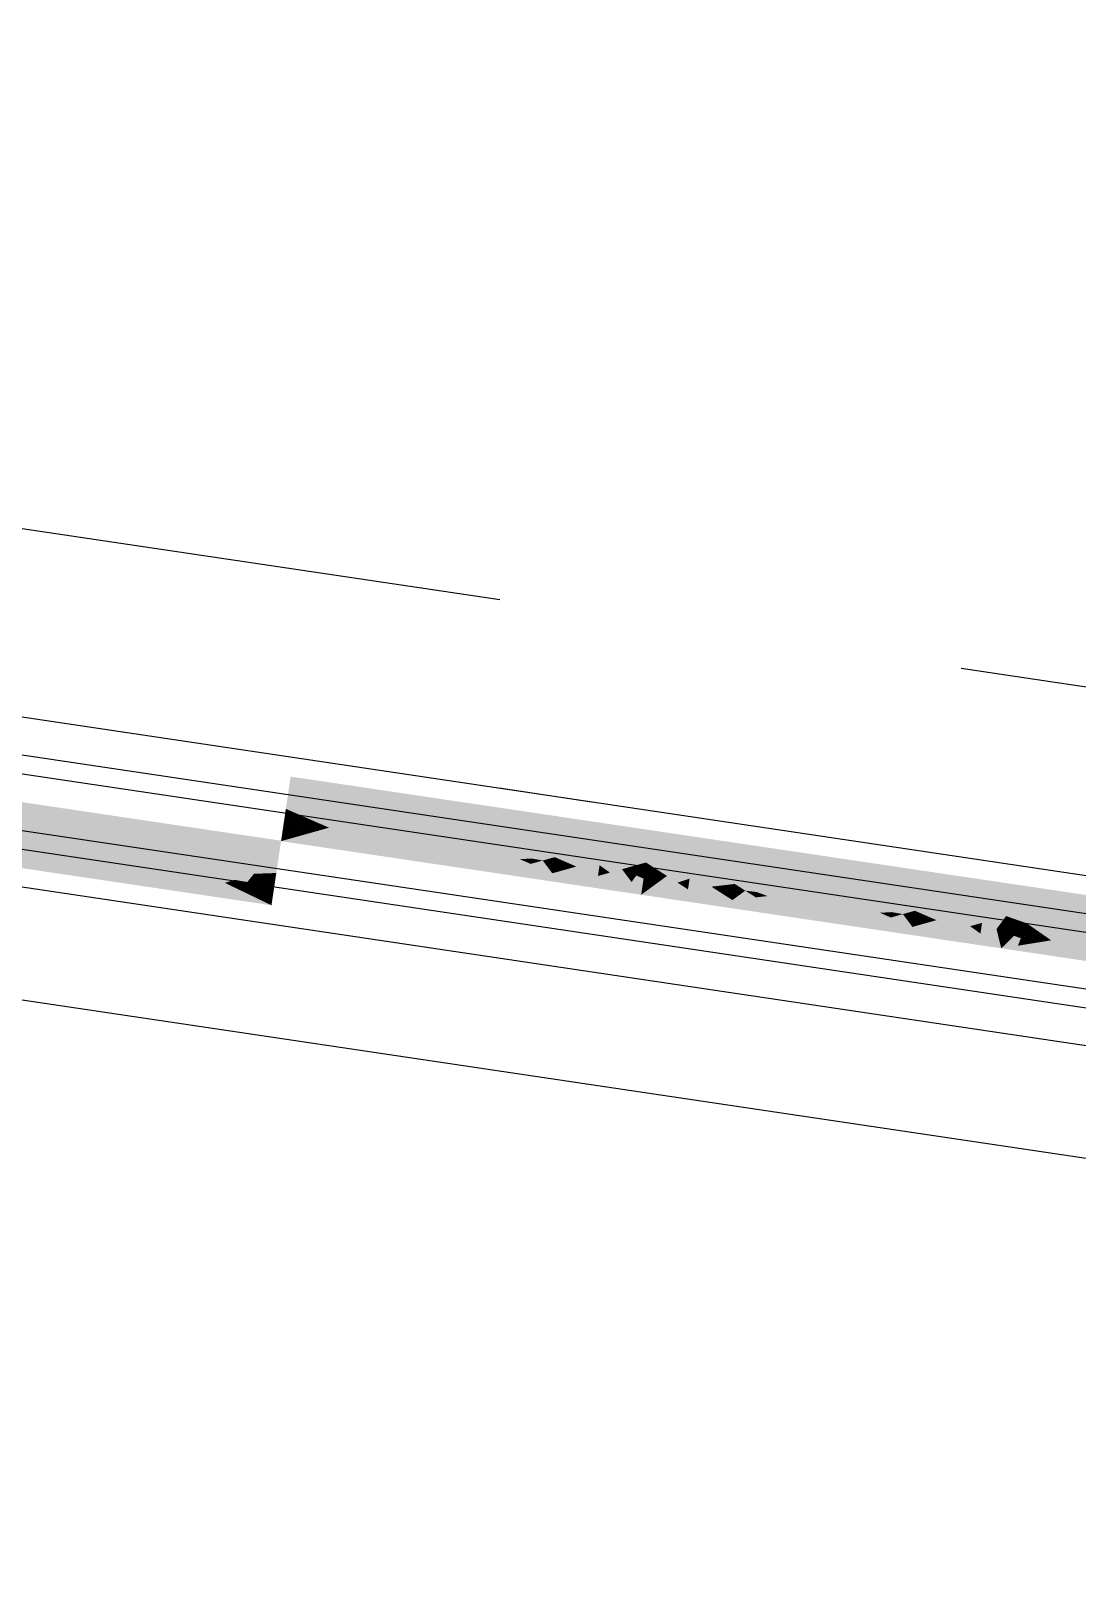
# Model space of a CAD drawing. Header units: millimetres. Extents: x 338 to 506, y 179 to 335.
# Drawn here: x 442.401 to 442.962, y 210.642 to 211.466 of the extents above; entities that cross this region are included whole.
import ezdxf

# ---------------------------------------------------------------- set-up
doc = ezdxf.new("R2010")
doc.units = ezdxf.units.MM
doc.linetypes.add('CENTER', pattern=[2, 1.25, -0.25, 0.25, -0.25])
doc.linetypes.add('DASHED2', pattern=[0.375, 0.25, -0.125])
for name, color, linetype in [('EJES_DE_COLUMNA', 255, 'DASHED2'), ('MUROS', 32, 'Continuous'), ('REJAS', 151, 'Continuous')]:
    doc.layers.add(name, color=color, linetype=linetype)

# ---------------------------------------------------------------- blocks, each defined once
blk = doc.blocks.new('*U136')
at = {"layer": 'REJAS', "color": 18, "linetype": 'Continuous', "extrusion": (0, 0, -1)}
for points in [[(-2929.0102, 1928.64795), (-2929.0277, 1928.93031), (-2929.0277, 1928.36559)], [(-2929.00145, 1928.50677), (-2928.9927, 1928.36559), (-2928.9927, 1928.64795)], [(-2929.0102, 1928.64795), (-2929.0277, 1928.36559), (-2929.00145, 1928.50677)], [(-2929.00145, 1928.50677), (-2929.00291, 1928.43618), (-2928.99707, 1928.43618)], [(-2929.00801, 1928.47147), (-2929.00291, 1928.43618), (-2929.00145, 1928.50677)], [(-2929.01457, 1928.43618), (-2929.00291, 1928.43618), (-2929.00801, 1928.47147)], [(-2928.99707, 1928.43618), (-2929.00291, 1928.43618), (-2928.9927, 1928.36559)], [(-2928.9927, 1928.36559), (-2929.00291, 1928.43618), (-2929.00364, 1928.40088)], [(-2929.00291, 1928.43618), (-2929.01457, 1928.43618), (-2929.00364, 1928.40088)], [(-2929.01457, 1928.43618), (-2929.0277, 1928.36559), (-2929.00364, 1928.40088)], [(-2929.00364, 1928.40088), (-2929.00327, 1928.38716), (-2929.0009, 1928.39206)], [(-2929.00327, 1928.38716), (-2929.00364, 1928.40088), (-2929.00582, 1928.38912)], [(-2929.00801, 1928.37735), (-2929.00364, 1928.40088), (-2929.01567, 1928.38323)], [(-2929.0009, 1928.39206), (-2929.00327, 1928.38716), (-2928.99817, 1928.38323)], [(-2929.00801, 1928.37735), (-2929.00327, 1928.38716), (-2929.00582, 1928.38912)], [(-2928.99817, 1928.38323), (-2928.99963, 1928.37539), (-2928.99543, 1928.37441)], [(-2928.99817, 1928.38323), (-2929.00327, 1928.38716), (-2929.00309, 1928.38029)], [(-2928.99963, 1928.37539), (-2928.99817, 1928.38323), (-2929.00309, 1928.38029)], [(-2929.00309, 1928.38029), (-2929.00358, 1928.37768), (-2929.00136, 1928.37784)], [(-2929.00309, 1928.38029), (-2929.00327, 1928.38716), (-2929.00801, 1928.37735)], [(-2929.00555, 1928.37882), (-2929.00358, 1928.37768), (-2929.00309, 1928.38029)], [(-2929.0277, 1928.36559), (-2929.00801, 1928.37735), (-2929.01567, 1928.38323)], [(-2928.99543, 1928.37441), (-2928.99963, 1928.37539), (-2928.9927, 1928.36559)], [(-2928.9927, 1928.36559), (-2928.99963, 1928.37539), (-2929.00036, 1928.37147)], [(-2929.00136, 1928.37784), (-2929.00358, 1928.37768), (-2928.99963, 1928.37539)], [(-2928.99963, 1928.37539), (-2929.00358, 1928.37768), (-2929.00382, 1928.37637)], [(-2929.00382, 1928.37637), (-2929.00418, 1928.37441), (-2928.99963, 1928.37539)], [(-2929.00036, 1928.37147), (-2928.99963, 1928.37539), (-2929.00418, 1928.37441)], [(-2929.00227, 1928.37294), (-2929.00358, 1928.37245), (-2929.00036, 1928.37147)], [(-2929.00036, 1928.37147), (-2929.00358, 1928.37245), (-2929.00327, 1928.37147)], [(-2929.00418, 1928.37441), (-2929.00358, 1928.37245), (-2929.00227, 1928.37294)], [(-2929.00358, 1928.37245), (-2929.00619, 1928.37147), (-2929.00327, 1928.37147)], [(-2929.00801, 1928.37735), (-2929.00358, 1928.37768), (-2929.00555, 1928.37882)], [(-2929.00358, 1928.37768), (-2929.00801, 1928.37735), (-2929.00382, 1928.37637)], [(-2929.00519, 1928.37294), (-2929.00358, 1928.37245), (-2929.00418, 1928.37441)], [(-2929.00619, 1928.37147), (-2929.00358, 1928.37245), (-2929.00519, 1928.37294)], [(-2929.00801, 1928.37735), (-2929.00418, 1928.37441), (-2929.00382, 1928.37637)], [(-2929.00801, 1928.37735), (-2929.00619, 1928.37147), (-2929.00418, 1928.37441)], [(-2929.00911, 1928.37147), (-2929.00619, 1928.37147), (-2929.00801, 1928.37735)], [(-2929.0102, 1928.36559), (-2929.00801, 1928.37735), (-2929.0277, 1928.36559)], [(-2928.99653, 1928.36853), (-2929.00109, 1928.36755), (-2928.9927, 1928.36559)], [(-2928.9927, 1928.36559), (-2929.00109, 1928.36755), (-2929.00145, 1928.36559)], [(-2929.00036, 1928.37147), (-2929.00109, 1928.36755), (-2928.99653, 1928.36853)], [(-2929.00036, 1928.37147), (-2929.00312, 1928.37098), (-2929.00159, 1928.37073)], [(-2929.00312, 1928.37098), (-2929.00036, 1928.37147), (-2929.00327, 1928.37147)], [(-2929.00109, 1928.36755), (-2929.00036, 1928.37147), (-2929.00528, 1928.36853)], [(-2929.0102, 1928.36559), (-2929.00109, 1928.36755), (-2929.00528, 1928.36853)], [(-2929.00564, 1928.36657), (-2929.00145, 1928.36559), (-2929.00109, 1928.36755)], [(-2929.0102, 1928.36559), (-2929.00145, 1928.36559), (-2929.00564, 1928.36657)], [(-2929.00159, 1928.37073), (-2929.00312, 1928.37098), (-2929.00282, 1928.37)], [(-2929.00282, 1928.37), (-2929.00619, 1928.37147), (-2929.00528, 1928.36853)], [(-2929.00282, 1928.37), (-2929.00312, 1928.37098), (-2929.0045, 1928.37073)], [(-2929.0045, 1928.37073), (-2929.00312, 1928.37098), (-2929.00619, 1928.37147)], [(-2929.00619, 1928.37147), (-2929.00312, 1928.37098), (-2929.00327, 1928.37147)], [(-2929.00528, 1928.36853), (-2929.00619, 1928.37147), (-2929.0102, 1928.36559)], [(-2929.0102, 1928.36559), (-2929.00619, 1928.37147), (-2929.00911, 1928.37147)]]:
    blk.add_solid(points, dxfattribs=at)
blk = doc.blocks.new('*U137')
at = {"layer": 'REJAS', "color": 18, "linetype": 'Continuous', "extrusion": (0, 0, -1)}
for points in [[(-2929.03621, 1928.26802), (-2929.02746, 1928.17045), (-2929.02746, 1928.36559)], [(-2929.03019, 1928.35949), (-2929.02746, 1928.36559), (-2929.03438, 1928.35881)], [(-2929.02746, 1928.36559), (-2929.03511, 1928.36152), (-2929.03438, 1928.35881)], [(-2929.03129, 1928.36355), (-2929.02746, 1928.36559), (-2929.03584, 1928.36423)], [(-2929.02746, 1928.36559), (-2929.03621, 1928.36559), (-2929.03584, 1928.36423)], [(-2929.03183, 1928.3168), (-2929.02746, 1928.36559), (-2929.03767, 1928.3168)], [(-2929.02746, 1928.36559), (-2929.0384, 1928.34119), (-2929.03767, 1928.3168)], [(-2929.03511, 1928.36152), (-2929.03129, 1928.36355), (-2929.03584, 1928.36423)], [(-2929.03584, 1928.36423), (-2929.04004, 1928.36355), (-2929.03511, 1928.36152)], [(-2929.0404, 1928.36491), (-2929.03584, 1928.36423), (-2929.03621, 1928.36559)], [(-2929.04496, 1928.36559), (-2929.04004, 1928.36355), (-2929.03584, 1928.36423)], [(-2929.04496, 1928.17045), (-2929.03621, 1928.26802), (-2929.06246, 1928.36559)], [(-2929.04496, 1928.36559), (-2929.0404, 1928.36491), (-2929.03621, 1928.36559)], [(-2929.03758, 1928.36254), (-2929.04004, 1928.36355), (-2929.04095, 1928.36152)], [(-2929.04933, 1928.3168), (-2929.0384, 1928.34119), (-2929.06246, 1928.36559)], [(-2929.04004, 1928.36355), (-2929.04496, 1928.36559), (-2929.04095, 1928.36152)], [(-2929.04496, 1928.36559), (-2929.04386, 1928.36152), (-2929.04095, 1928.36152)], [(-2929.04496, 1928.36559), (-2929.06246, 1928.36559), (-2929.04277, 1928.35746)], [(-2929.06246, 1928.36559), (-2929.05043, 1928.35339), (-2929.04277, 1928.35746)], [(-2929.04496, 1928.17045), (-2929.06246, 1928.36559), (-2929.06246, 1927.97531)], [(-2929.03293, 1928.35339), (-2929.03019, 1928.35949), (-2929.03438, 1928.35881)], [(-2929.03438, 1928.35881), (-2929.03785, 1928.35542), (-2929.03293, 1928.35339)], [(-2929.03293, 1928.35339), (-2929.03785, 1928.35542), (-2929.03803, 1928.35068)], [(-2929.03511, 1928.36152), (-2929.03894, 1928.35949), (-2929.03438, 1928.35881)], [(-2929.03858, 1928.35813), (-2929.03438, 1928.35881), (-2929.03894, 1928.35949)], [(-2929.03612, 1928.35712), (-2929.03438, 1928.35881), (-2929.03833, 1928.35723)], [(-2929.03438, 1928.35881), (-2929.03858, 1928.35813), (-2929.03833, 1928.35723)], [(-2929.03511, 1928.36152), (-2929.03634, 1928.36203), (-2929.03788, 1928.36186)], [(-2929.03788, 1928.36186), (-2929.03803, 1928.36152), (-2929.03511, 1928.36152)], [(-2929.03703, 1928.3605), (-2929.03511, 1928.36152), (-2929.03833, 1928.36084)], [(-2929.03511, 1928.36152), (-2929.03803, 1928.36152), (-2929.03833, 1928.36084)], [(-2929.03785, 1928.35542), (-2929.03612, 1928.35712), (-2929.03833, 1928.35723)], [(-2929.03634, 1928.36203), (-2929.03758, 1928.36254), (-2929.03788, 1928.36186)], [(-2929.03894, 1928.35949), (-2929.03703, 1928.3605), (-2929.03833, 1928.36084)], [(-2929.03758, 1928.36254), (-2929.03926, 1928.36203), (-2929.03788, 1928.36186)], [(-2929.03785, 1928.35542), (-2929.04277, 1928.35746), (-2929.03803, 1928.35068)], [(-2929.04031, 1928.35644), (-2929.03785, 1928.35542), (-2929.03833, 1928.35723)], [(-2929.03926, 1928.36203), (-2929.04095, 1928.36152), (-2929.03788, 1928.36186)], [(-2929.04095, 1928.36152), (-2929.03803, 1928.36152), (-2929.03788, 1928.36186)], [(-2929.03833, 1928.36084), (-2929.03803, 1928.36152), (-2929.04095, 1928.36152)], [(-2929.04277, 1928.35746), (-2929.04058, 1928.34932), (-2929.03803, 1928.35068)], [(-2929.04095, 1928.36152), (-2929.03994, 1928.3605), (-2929.03833, 1928.36084)], [(-2929.03994, 1928.3605), (-2929.03894, 1928.35949), (-2929.03833, 1928.36084)], [(-2929.03833, 1928.35723), (-2929.03858, 1928.35813), (-2929.04277, 1928.35746)], [(-2929.04277, 1928.35746), (-2929.04031, 1928.35644), (-2929.03833, 1928.35723)], [(-2929.04277, 1928.35746), (-2929.05043, 1928.35339), (-2929.0384, 1928.34119)], [(-2929.04277, 1928.35746), (-2929.03858, 1928.35813), (-2929.03894, 1928.35949)], [(-2929.04277, 1928.35746), (-2929.03894, 1928.35949), (-2929.04095, 1928.36152)], [(-2929.04386, 1928.36152), (-2929.04277, 1928.35746), (-2929.04095, 1928.36152)], [(-2929.03566, 1928.34729), (-2929.03293, 1928.35339), (-2929.03803, 1928.35068)], [(-2929.0384, 1928.34119), (-2929.03566, 1928.34729), (-2929.03803, 1928.35068)], [(-2929.03803, 1928.35068), (-2929.04058, 1928.34932), (-2929.0384, 1928.34119)], [(-2929.03767, 1928.3168), (-2929.0384, 1928.34119), (-2929.04933, 1928.3168)], [(-2929.03621, 1928.26802), (-2929.03183, 1928.3168), (-2929.03767, 1928.3168)], [(-2929.04277, 1928.29241), (-2929.03621, 1928.26802), (-2929.03767, 1928.3168)], [(-2929.04933, 1928.3168), (-2929.04277, 1928.29241), (-2929.03767, 1928.3168)], [(-2929.0384, 1928.24362), (-2929.03183, 1928.21923), (-2929.03621, 1928.26802)], [(-2929.0384, 1928.24362), (-2929.03803, 1928.23143), (-2929.03675, 1928.23753)], [(-2929.03803, 1928.23143), (-2929.0384, 1928.24362), (-2929.03949, 1928.23143)], [(-2929.03675, 1928.23753), (-2929.03803, 1928.23143), (-2929.03511, 1928.23143)], [(-2929.03785, 1928.22533), (-2929.03183, 1928.21923), (-2929.03511, 1928.23143)], [(-2929.03785, 1928.22533), (-2929.03675, 1928.22127), (-2929.03484, 1928.22228)], [(-2929.03511, 1928.23143), (-2929.03803, 1928.23143), (-2929.03785, 1928.22533)], [(-2929.03675, 1928.22127), (-2929.03785, 1928.22533), (-2929.03922, 1928.22228)], [(-2929.03785, 1928.22533), (-2929.03803, 1928.23143), (-2929.04058, 1928.21923)], [(-2929.04058, 1928.21923), (-2929.03803, 1928.23143), (-2929.03949, 1928.23143)], [(-2929.03402, 1928.19484), (-2929.02746, 1928.17045), (-2929.03183, 1928.21923)], [(-2929.03484, 1928.22228), (-2929.03675, 1928.22127), (-2929.03183, 1928.21923)], [(-2929.03183, 1928.21923), (-2929.03675, 1928.22127), (-2929.03621, 1928.21923)], [(-2929.03621, 1928.21923), (-2929.03566, 1928.2172), (-2929.03183, 1928.21923)], [(-2929.03183, 1928.21923), (-2929.03566, 1928.2172), (-2929.0332, 1928.21618)], [(-2929.0373, 1928.20704), (-2929.03402, 1928.19484), (-2929.03183, 1928.21923)], [(-2929.03566, 1928.2172), (-2929.03457, 1928.21313), (-2929.0332, 1928.21618)], [(-2929.03457, 1928.21313), (-2929.03566, 1928.2172), (-2929.03758, 1928.21618)], [(-2929.03457, 1928.21313), (-2929.03758, 1928.21618), (-2929.03748, 1928.21313)], [(-2929.03812, 1928.21822), (-2929.03566, 1928.2172), (-2929.03621, 1928.21923)], [(-2929.03812, 1928.21822), (-2929.03758, 1928.21618), (-2929.03566, 1928.2172)], [(-2929.03621, 1928.21923), (-2929.03675, 1928.22127), (-2929.04058, 1928.21923)], [(-2929.03812, 1928.21822), (-2929.03621, 1928.21923), (-2929.04058, 1928.21923)], [(-2929.04058, 1928.21923), (-2929.03675, 1928.22127), (-2929.03922, 1928.22228)], [(-2929.04058, 1928.21923), (-2929.03985, 1928.19484), (-2929.0373, 1928.20704)], [(-2929.03758, 1928.21618), (-2929.04058, 1928.21923), (-2929.03748, 1928.21313)], [(-2929.04058, 1928.21923), (-2929.03894, 1928.21313), (-2929.03748, 1928.21313)], [(-2929.04058, 1928.21923), (-2929.03758, 1928.21618), (-2929.03812, 1928.21822)], [(-2929.03985, 1928.19484), (-2929.04058, 1928.21923), (-2929.04277, 1928.19484)], [(-2929.0373, 1928.20704), (-2929.03985, 1928.19484), (-2929.03402, 1928.19484)], [(-2929.03593, 1928.21009), (-2929.03457, 1928.21313), (-2929.03748, 1928.21313)], [(-2929.0373, 1928.20704), (-2929.03593, 1928.21009), (-2929.03748, 1928.21313)], [(-2929.03748, 1928.21313), (-2929.03894, 1928.21313), (-2929.0373, 1928.20704)], [(-2929.03949, 1928.18264), (-2929.02746, 1928.17045), (-2929.03402, 1928.19484)], [(-2929.03402, 1928.19484), (-2929.03985, 1928.19484), (-2929.03675, 1928.18874)], [(-2929.03675, 1928.18874), (-2929.03985, 1928.19484), (-2929.03949, 1928.18264)], [(-2929.03949, 1928.18264), (-2929.03985, 1928.19484), (-2929.04496, 1928.17045)], [(-2929.04496, 1928.17045), (-2929.03985, 1928.19484), (-2929.04277, 1928.19484)], [(-2929.03949, 1928.18264), (-2929.0373, 1928.17451), (-2929.03347, 1928.17655)], [(-2929.0373, 1928.17451), (-2929.03949, 1928.18264), (-2929.04222, 1928.17655)], [(-2929.03347, 1928.17655), (-2929.0373, 1928.17451), (-2929.02746, 1928.17045)], [(-2929.02746, 1928.17045), (-2929.0373, 1928.17451), (-2929.03621, 1928.17045)], [(-2929.03621, 1928.17045), (-2929.0373, 1928.17451), (-2929.04496, 1928.17045)], [(-2929.04496, 1928.17045), (-2929.0373, 1928.17451), (-2929.04222, 1928.17655)], [(-2929.03402, 1928.14606), (-2929.02746, 1928.17045), (-2929.03949, 1928.15825)], [(-2929.03621, 1928.17045), (-2929.0373, 1928.16638), (-2929.02746, 1928.17045)], [(-2929.02746, 1928.17045), (-2929.0373, 1928.16638), (-2929.03347, 1928.16435)], [(-2929.03402, 1928.14606), (-2929.03183, 1928.12166), (-2929.02746, 1928.17045)], [(-2929.03621, 1928.07288), (-2929.02746, 1927.97531), (-2929.02746, 1928.17045)], [(-2929.0373, 1928.16638), (-2929.03949, 1928.15825), (-2929.03347, 1928.16435)], [(-2929.04496, 1928.17045), (-2929.05371, 1928.07288), (-2929.03621, 1928.07288)], [(-2929.04496, 1928.17045), (-2929.0373, 1928.16638), (-2929.03621, 1928.17045)], [(-2929.04222, 1928.16435), (-2929.0373, 1928.16638), (-2929.04496, 1928.17045)], [(-2929.03949, 1928.15825), (-2929.0373, 1928.16638), (-2929.04222, 1928.16435)], [(-2929.03949, 1928.15825), (-2929.04496, 1928.17045), (-2929.03985, 1928.14606)], [(-2929.04496, 1928.17045), (-2929.04277, 1928.14606), (-2929.03985, 1928.14606)], [(-2929.03675, 1928.15215), (-2929.03949, 1928.15825), (-2929.03985, 1928.14606)], [(-2929.03402, 1928.14606), (-2929.03675, 1928.15215), (-2929.03985, 1928.14606)], [(-2929.0373, 1928.13386), (-2929.03183, 1928.12166), (-2929.03402, 1928.14606)], [(-2929.0373, 1928.13386), (-2929.03402, 1928.14606), (-2929.03985, 1928.14606)], [(-2929.04058, 1928.12166), (-2929.0373, 1928.13386), (-2929.03985, 1928.14606)], [(-2929.03985, 1928.14606), (-2929.04277, 1928.14606), (-2929.04058, 1928.12166)], [(-2929.0373, 1928.13386), (-2929.03748, 1928.12776), (-2929.03593, 1928.13081)], [(-2929.03748, 1928.12776), (-2929.0373, 1928.13386), (-2929.03894, 1928.12776)], [(-2929.03183, 1928.12166), (-2929.0332, 1928.12471), (-2929.03566, 1928.1237)], [(-2929.03566, 1928.1237), (-2929.0332, 1928.12471), (-2929.03457, 1928.12776)], [(-2929.03593, 1928.13081), (-2929.03748, 1928.12776), (-2929.03457, 1928.12776)], [(-2929.03457, 1928.12776), (-2929.03748, 1928.12776), (-2929.03758, 1928.12471)], [(-2929.03457, 1928.12776), (-2929.03758, 1928.12471), (-2929.03566, 1928.1237)], [(-2929.03812, 1928.12268), (-2929.03566, 1928.1237), (-2929.03758, 1928.12471)], [(-2929.03758, 1928.12471), (-2929.03748, 1928.12776), (-2929.04058, 1928.12166)], [(-2929.04058, 1928.12166), (-2929.03748, 1928.12776), (-2929.03894, 1928.12776)], [(-2929.04058, 1928.12166), (-2929.03812, 1928.12268), (-2929.03758, 1928.12471)], [(-2929.03621, 1928.12166), (-2929.03183, 1928.12166), (-2929.03566, 1928.1237)], [(-2929.03484, 1928.11861), (-2929.03183, 1928.12166), (-2929.03675, 1928.11963)], [(-2929.03183, 1928.12166), (-2929.03621, 1928.12166), (-2929.03675, 1928.11963)], [(-2929.03785, 1928.11557), (-2929.03511, 1928.10947), (-2929.03183, 1928.12166)], [(-2929.0384, 1928.09727), (-2929.03621, 1928.07288), (-2929.03183, 1928.12166)], [(-2929.03785, 1928.11557), (-2929.03484, 1928.11861), (-2929.03675, 1928.11963)], [(-2929.03812, 1928.12268), (-2929.03621, 1928.12166), (-2929.03566, 1928.1237)], [(-2929.03812, 1928.12268), (-2929.04058, 1928.12166), (-2929.03621, 1928.12166)], [(-2929.03621, 1928.12166), (-2929.04058, 1928.12166), (-2929.03675, 1928.11963)], [(-2929.04058, 1928.12166), (-2929.03922, 1928.11861), (-2929.03675, 1928.11963)], [(-2929.03675, 1928.11963), (-2929.03922, 1928.11861), (-2929.03785, 1928.11557)], [(-2929.03785, 1928.11557), (-2929.04058, 1928.12166), (-2929.03803, 1928.10947)], [(-2929.04058, 1928.12166), (-2929.03949, 1928.10947), (-2929.03803, 1928.10947)], [(-2929.03511, 1928.10947), (-2929.03785, 1928.11557), (-2929.03803, 1928.10947)], [(-2929.03675, 1928.10337), (-2929.03511, 1928.10947), (-2929.03803, 1928.10947)], [(-2929.0384, 1928.09727), (-2929.03675, 1928.10337), (-2929.03803, 1928.10947)], [(-2929.03803, 1928.10947), (-2929.03949, 1928.10947), (-2929.0384, 1928.09727)], [(-2929.0384, 1928.04849), (-2929.03183, 1928.02409), (-2929.03621, 1928.07288)], [(-2929.05371, 1928.07288), (-2929.04058, 1928.02409), (-2929.03621, 1928.07288)], [(-2929.05371, 1928.07288), (-2929.06246, 1927.97531), (-2929.04058, 1928.02409)], [(-2929.03675, 1928.04239), (-2929.03803, 1928.03629), (-2929.03511, 1928.03629)], [(-2929.0384, 1928.04849), (-2929.03803, 1928.03629), (-2929.03675, 1928.04239)], [(-2929.03803, 1928.03629), (-2929.0384, 1928.04849), (-2929.03949, 1928.03629)], [(-2929.03785, 1928.03019), (-2929.03183, 1928.02409), (-2929.03511, 1928.03629)], [(-2929.03511, 1928.03629), (-2929.03803, 1928.03629), (-2929.03785, 1928.03019)], [(-2929.03785, 1928.03019), (-2929.03803, 1928.03629), (-2929.04058, 1928.02409)], [(-2929.04058, 1928.02409), (-2929.03803, 1928.03629), (-2929.03949, 1928.03629)], [(-2929.03484, 1928.02714), (-2929.03675, 1928.02613), (-2929.03183, 1928.02409)], [(-2929.03183, 1928.02409), (-2929.03675, 1928.02613), (-2929.03621, 1928.02409)], [(-2929.03785, 1928.03019), (-2929.03675, 1928.02613), (-2929.03484, 1928.02714)], [(-2929.03621, 1928.02409), (-2929.03675, 1928.02613), (-2929.04058, 1928.02409)], [(-2929.03675, 1928.02613), (-2929.03785, 1928.03019), (-2929.03922, 1928.02714)], [(-2929.04058, 1928.02409), (-2929.03675, 1928.02613), (-2929.03922, 1928.02714)], [(-2929.03402, 1927.9997), (-2929.02746, 1927.97531), (-2929.03183, 1928.02409)], [(-2929.03621, 1928.02409), (-2929.03566, 1928.02206), (-2929.03183, 1928.02409)], [(-2929.03183, 1928.02409), (-2929.03566, 1928.02206), (-2929.0332, 1928.02105)], [(-2929.0373, 1928.0119), (-2929.03402, 1927.9997), (-2929.03183, 1928.02409)], [(-2929.03566, 1928.02206), (-2929.03457, 1928.018), (-2929.0332, 1928.02105)], [(-2929.03457, 1928.018), (-2929.03566, 1928.02206), (-2929.03758, 1928.02105)], [(-2929.03457, 1928.018), (-2929.03758, 1928.02105), (-2929.03748, 1928.018)], [(-2929.03593, 1928.01495), (-2929.03457, 1928.018), (-2929.03748, 1928.018)], [(-2929.03812, 1928.02308), (-2929.03566, 1928.02206), (-2929.03621, 1928.02409)], [(-2929.03812, 1928.02308), (-2929.03758, 1928.02105), (-2929.03566, 1928.02206)], [(-2929.0373, 1928.0119), (-2929.03593, 1928.01495), (-2929.03748, 1928.018)], [(-2929.03812, 1928.02308), (-2929.03621, 1928.02409), (-2929.04058, 1928.02409)], [(-2929.04058, 1928.02409), (-2929.03985, 1927.9997), (-2929.0373, 1928.0119)], [(-2929.03748, 1928.018), (-2929.03894, 1928.018), (-2929.0373, 1928.0119)], [(-2929.03758, 1928.02105), (-2929.04058, 1928.02409), (-2929.03748, 1928.018)], [(-2929.04058, 1928.02409), (-2929.03894, 1928.018), (-2929.03748, 1928.018)], [(-2929.04058, 1928.02409), (-2929.03758, 1928.02105), (-2929.03812, 1928.02308)], [(-2929.04605, 1928.0119), (-2929.03985, 1927.9997), (-2929.04058, 1928.02409)], [(-2929.0373, 1928.0119), (-2929.03985, 1927.9997), (-2929.03402, 1927.9997)], [(-2929.05152, 1927.9997), (-2929.03985, 1927.9997), (-2929.04605, 1928.0119)], [(-2929.03402, 1927.9997), (-2929.03985, 1927.9997), (-2929.02746, 1927.97531)], [(-2929.03675, 1927.9936), (-2929.03949, 1927.98751), (-2929.03366, 1927.98751)], [(-2929.03675, 1927.9936), (-2929.03985, 1927.9997), (-2929.03949, 1927.98751)], [(-2929.05152, 1927.9997), (-2929.04715, 1927.98344), (-2929.03949, 1927.98751)], [(-2929.03985, 1927.9997), (-2929.05152, 1927.9997), (-2929.03949, 1927.98751)], [(-2929.04715, 1927.98344), (-2929.05152, 1927.9997), (-2929.05699, 1927.98751)], [(-2929.02746, 1927.97531), (-2929.03949, 1927.98751), (-2929.0373, 1927.97937)], [(-2929.03366, 1927.98751), (-2929.03949, 1927.98751), (-2929.02746, 1927.97531)], [(-2929.0373, 1927.97937), (-2929.03949, 1927.98751), (-2929.04715, 1927.98344)], [(-2929.06246, 1927.97531), (-2929.04715, 1927.98344), (-2929.05699, 1927.98751)], [(-2929.03238, 1927.97734), (-2929.03657, 1927.97666), (-2929.02746, 1927.97531)], [(-2929.02746, 1927.97531), (-2929.03657, 1927.97666), (-2929.03621, 1927.97531)], [(-2929.0373, 1927.97937), (-2929.03657, 1927.97666), (-2929.03238, 1927.97734)], [(-2929.03621, 1927.97531), (-2929.03657, 1927.97666), (-2929.04496, 1927.97531)], [(-2929.03657, 1927.97666), (-2929.0373, 1927.97937), (-2929.04113, 1927.97734)], [(-2929.04496, 1927.97531), (-2929.03657, 1927.97666), (-2929.04113, 1927.97734)], [(-2929.0373, 1927.97937), (-2929.04715, 1927.98344), (-2929.04496, 1927.97531)], [(-2929.04496, 1927.97531), (-2929.04715, 1927.98344), (-2929.06246, 1927.97531)], [(-2929.03621, 1927.83748), (-2929.02746, 1927.69965), (-2929.02746, 1927.97531)], [(-2929.03019, 1927.9667), (-2929.02746, 1927.97531), (-2929.03438, 1927.96574)], [(-2929.02746, 1927.97531), (-2929.03511, 1927.96957), (-2929.03438, 1927.96574)], [(-2929.03129, 1927.97244), (-2929.02746, 1927.97531), (-2929.03584, 1927.9734)], [(-2929.02746, 1927.97531), (-2929.03621, 1927.97531), (-2929.03584, 1927.9734)], [(-2929.03183, 1927.90639), (-2929.02746, 1927.97531), (-2929.03767, 1927.90639)], [(-2929.02746, 1927.97531), (-2929.0384, 1927.94085), (-2929.03767, 1927.90639)], [(-2929.03511, 1927.96957), (-2929.03129, 1927.97244), (-2929.03584, 1927.9734)], [(-2929.03511, 1927.96957), (-2929.03894, 1927.9667), (-2929.03438, 1927.96574)], [(-2929.03584, 1927.9734), (-2929.04004, 1927.97244), (-2929.03511, 1927.96957)], [(-2929.03511, 1927.96957), (-2929.03634, 1927.97028), (-2929.03788, 1927.97005)], [(-2929.03788, 1927.97005), (-2929.03803, 1927.96957), (-2929.03511, 1927.96957)], [(-2929.03703, 1927.96813), (-2929.03511, 1927.96957), (-2929.03833, 1927.96861)], [(-2929.03511, 1927.96957), (-2929.03803, 1927.96957), (-2929.03833, 1927.96861)], [(-2929.0404, 1927.97435), (-2929.03584, 1927.9734), (-2929.03621, 1927.97531)], [(-2929.04496, 1927.97531), (-2929.04004, 1927.97244), (-2929.03584, 1927.9734)], [(-2929.04496, 1927.69965), (-2929.03621, 1927.83748), (-2929.06246, 1927.97531)], [(-2929.04496, 1927.97531), (-2929.0404, 1927.97435), (-2929.03621, 1927.97531)], [(-2929.03634, 1927.97028), (-2929.03758, 1927.971), (-2929.03788, 1927.97005)], [(-2929.03894, 1927.9667), (-2929.03703, 1927.96813), (-2929.03833, 1927.96861)], [(-2929.03758, 1927.971), (-2929.04004, 1927.97244), (-2929.04095, 1927.96957)], [(-2929.03758, 1927.971), (-2929.03926, 1927.97028), (-2929.03788, 1927.97005)], [(-2929.03926, 1927.97028), (-2929.04095, 1927.96957), (-2929.03788, 1927.97005)], [(-2929.04095, 1927.96957), (-2929.03803, 1927.96957), (-2929.03788, 1927.97005)], [(-2929.03833, 1927.96861), (-2929.03803, 1927.96957), (-2929.04095, 1927.96957)], [(-2929.04095, 1927.96957), (-2929.03994, 1927.96813), (-2929.03833, 1927.96861)], [(-2929.03994, 1927.96813), (-2929.03894, 1927.9667), (-2929.03833, 1927.96861)], [(-2929.04933, 1927.90639), (-2929.0384, 1927.94085), (-2929.06246, 1927.97531)], [(-2929.04277, 1927.96382), (-2929.03894, 1927.9667), (-2929.04095, 1927.96957)], [(-2929.04004, 1927.97244), (-2929.04496, 1927.97531), (-2929.04095, 1927.96957)], [(-2929.04496, 1927.97531), (-2929.04386, 1927.96957), (-2929.04095, 1927.96957)], [(-2929.04386, 1927.96957), (-2929.04277, 1927.96382), (-2929.04095, 1927.96957)], [(-2929.04496, 1927.97531), (-2929.06246, 1927.97531), (-2929.04277, 1927.96382)], [(-2929.06246, 1927.97531), (-2929.05043, 1927.95808), (-2929.04277, 1927.96382)], [(-2929.04496, 1927.69965), (-2929.06246, 1927.97531), (-2929.06246, 1927.42399)], [(-2929.03293, 1927.95808), (-2929.03019, 1927.9667), (-2929.03438, 1927.96574)], [(-2929.03438, 1927.96574), (-2929.03785, 1927.96095), (-2929.03293, 1927.95808)], [(-2929.03293, 1927.95808), (-2929.03785, 1927.96095), (-2929.03803, 1927.95425)], [(-2929.03858, 1927.96478), (-2929.03438, 1927.96574), (-2929.03894, 1927.9667)], [(-2929.03612, 1927.96335), (-2929.03438, 1927.96574), (-2929.03833, 1927.9635)], [(-2929.03438, 1927.96574), (-2929.03858, 1927.96478), (-2929.03833, 1927.9635)], [(-2929.03785, 1927.96095), (-2929.03612, 1927.96335), (-2929.03833, 1927.9635)], [(-2929.03785, 1927.96095), (-2929.04277, 1927.96382), (-2929.03803, 1927.95425)], [(-2929.04031, 1927.96239), (-2929.03785, 1927.96095), (-2929.03833, 1927.9635)], [(-2929.04277, 1927.96382), (-2929.04058, 1927.95234), (-2929.03803, 1927.95425)], [(-2929.03833, 1927.9635), (-2929.03858, 1927.96478), (-2929.04277, 1927.96382)], [(-2929.04277, 1927.96382), (-2929.04031, 1927.96239), (-2929.03833, 1927.9635)], [(-2929.04277, 1927.96382), (-2929.05043, 1927.95808), (-2929.0384, 1927.94085)], [(-2929.04277, 1927.96382), (-2929.03858, 1927.96478), (-2929.03894, 1927.9667)], [(-2929.03566, 1927.94947), (-2929.03293, 1927.95808), (-2929.03803, 1927.95425)], [(-2929.0384, 1927.94085), (-2929.03566, 1927.94947), (-2929.03803, 1927.95425)], [(-2929.03803, 1927.95425), (-2929.04058, 1927.95234), (-2929.0384, 1927.94085)], [(-2929.03767, 1927.90639), (-2929.0384, 1927.94085), (-2929.04933, 1927.90639)]]:
    blk.add_solid(points, dxfattribs=at)
blk = doc.blocks.new('LATERAL_IZQUIERDA')
at = {"layer": 'REJAS', "color": 30}
blk.add_line((2928.9227, 1923.64534), (2928.9227, 1929.25534), dxfattribs=at)
at = {"layer": 'REJAS', "color": 18}
for p, q in [((2928.9827, 1929.25534), (2928.9827, 1927.37774)), ((2929.0727, 1927.37774), (2929.0727, 1929.25534)), ((2929.0427, 1929.23409), (2929.0427, 1927.42399)), ((2929.0527, 1929.23409), (2929.0527, 1927.42399)), ((2929.0027, 1929.20909), (2929.0027, 1927.42399)), ((2929.0127, 1929.20909), (2929.0127, 1927.42399)), ((2929.0727, 1928.20409), (2929.0727, 1928.25409))]:
    blk.add_line(p, q, dxfattribs=at)
at = {"layer": 'REJAS', "color": 18, "linetype": 'Continuous'}
for name in ['*U136', '*U137']:
    blk.add_blockref(name, (0, 0), dxfattribs=at)
blk = doc.blocks.new('EJES_ESTRUCTURALES')
at = {"layer": 'EJES_DE_COLUMNA', "color": 9, "linetype": 'CENTER'}
blk.add_line((667.62768, 131.2663), (667.62768, 199.7363), dxfattribs=at)
blk = doc.blocks.new('A$C7152A42C')
at = {"color": 4}
blk.add_blockref('LATERAL_IZQUIERDA', (-2892.7659, -1880.28762), dxfattribs=at)
at = {"layer": 'EJES_DE_COLUMNA'}
blk.add_blockref('EJES_ESTRUCTURALES', (-631.22088, -95.28525), dxfattribs=at)

msp = doc.modelspace()

# ---------------------------------------------------------------- block references
at = {"layer": 'MUROS', "color": 32, "rotation": 81.53046525965426}
msp.add_blockref('A$C7152A42C', (484.74824, 168.08442), dxfattribs=at)

doc.saveas('drawing.dxf')
